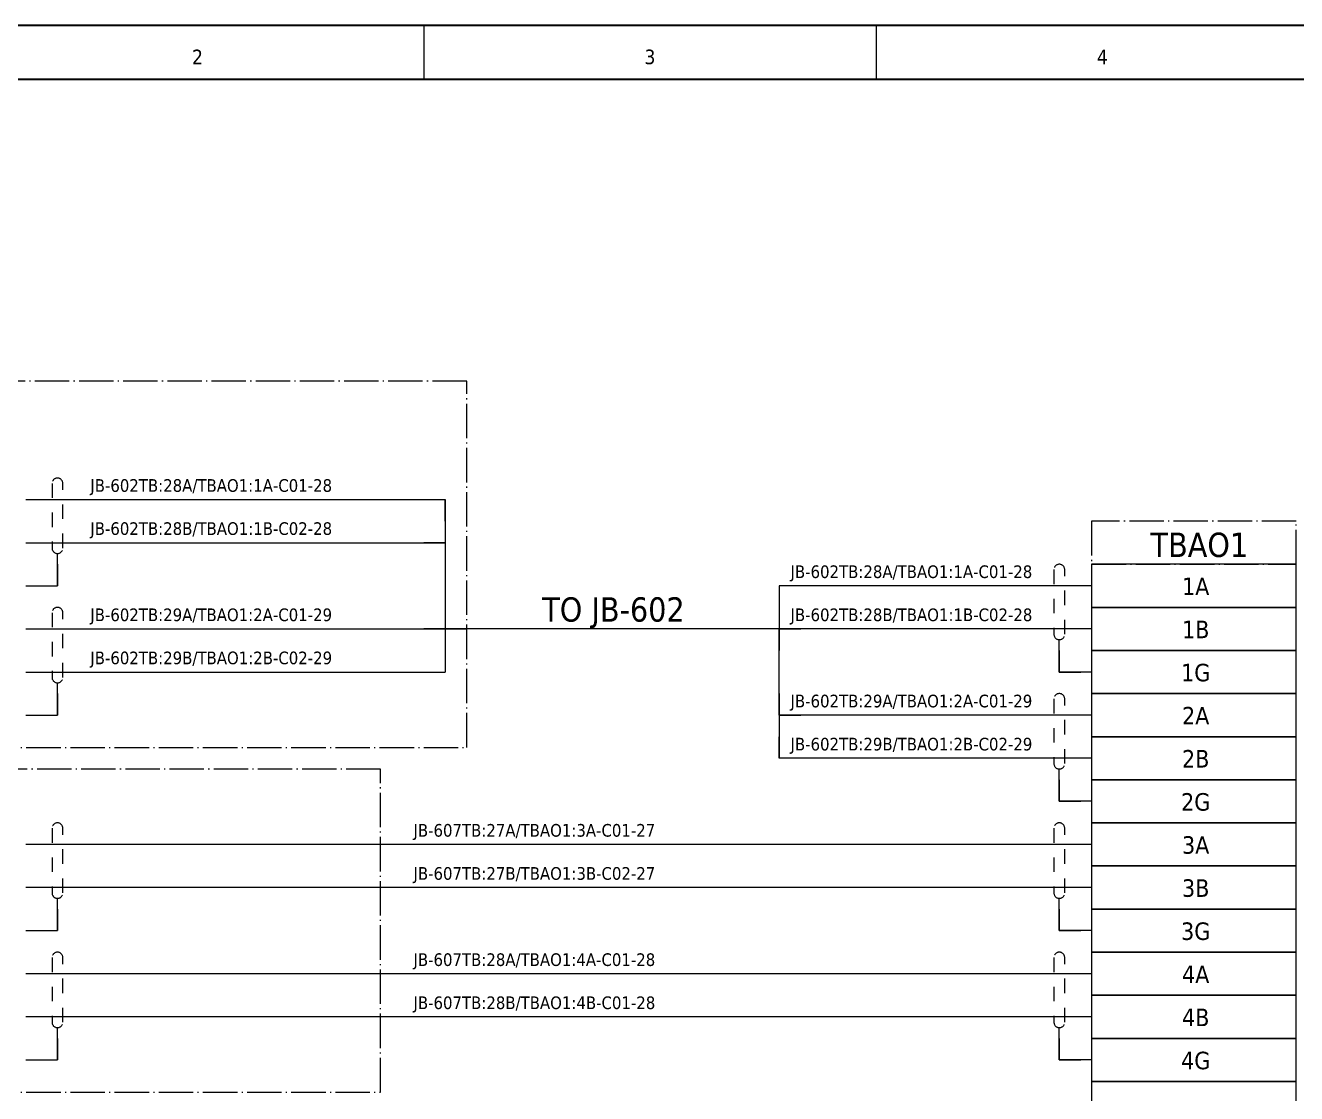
# Model space of a CAD drawing. Header units: millimetres. Extents: x 0 to 1792788, y -13 to 262234.
# Drawn here: x 89 to 207, y 197.9 to 297 of the extents above; entities that cross this region are included whole.
import ezdxf
from ezdxf.enums import TextEntityAlignment as Align

# ---------------------------------------------------------------- set-up
doc = ezdxf.new("R2010")
doc.units = ezdxf.units.MM
doc.linetypes.add('EPL_DASH', pattern=[1, 0.5, -0.5])
doc.linetypes.add('EPL_DASHDOT', pattern=[1, 0.8, -0.1, 0, -0.1])
for name, color, linetype, lineweight in [('EPLAN108', 5, 'Continuous', 35), ('EPLAN201', 7, 'Continuous', 35), ('EPLAN300', 5, 'Continuous', 25), ('EPLAN307', 134, 'EPL_DASHDOT', 25), ('EPLAN311', 7, 'Continuous', 25), ('EPLAN314', 5, 'EPL_DASH', 25), ('EPLAN317', 7, 'Continuous', 25), ('EPLAN400', 5, 'Continuous', 35), ('EPLAN405', 7, 'Continuous', 25), ('EPLAN421', 5, 'Continuous', 35), ('EPLAN433', 251, 'Continuous', 35), ('EPLAN451', 7, 'Continuous', 35), ('EPLAN452', 7, 'Continuous', 35), ('EPLAN453', 7, 'Continuous', 35), ('EPLAN500', 7, 'Continuous', 35), ('EPLAN501', 7, 'Continuous', 35), ('EPLAN502', 7, 'Continuous', 35), ('EPLAN503', 7, 'Continuous', 35), ('EPLAN504', 7, 'Continuous', 35), ('EPLAN546', 1, 'Continuous', 25)]:
    doc.layers.add(name, color=color, linetype=linetype, lineweight=lineweight)
doc.styles.add('Tahoma', font='')
doc.styles.get('Tahoma').set_extended_font_data('Tahoma')

# ---------------------------------------------------------------- blocks, each defined once
blk = doc.blocks.new('EPLFRAME')
at = {"layer": 'EPLAN201', "linetype": 'Continuous', "lineweight": 25, "ltscale": 4}
for p, q in [((126, 297), (126, 292)), ((168, 297), (168, 292))]:
    blk.add_line(p, q, dxfattribs=at)
at = {"layer": 'EPLAN201', "linetype": 'Continuous', "lineweight": 35, "ltscale": 4}
blk.add_line((0, 292), (420, 292), dxfattribs=at)
blk.add_lwpolyline([(0, 0), (420, 0), (420, 297), (0, 297)], close=True, dxfattribs=at)
at = {"layer": 'EPLAN451', "color": 7, "style": 'Tahoma'}
for tag, p, height in [('14_10014', (101, 12), 2.26), ('14_10015', (185, 12), 2.26), ('14_10011', (101, 5), 2.26), ('14_10013', (332, 5), 1.63), ('14_10151', (73, 1), 1.63), ('14_10300', (415, 1), 1.63)]:
    blk.add_attdef(tag, p, '', height=height, dxfattribs=at)
blk.add_attdef('4_25020', text='', height=1.63, dxfattribs=at).set_placement((413, 1), align=Align.RIGHT)
at = {"layer": 'EPLAN452', "color": 7, "style": 'Tahoma'}
for tag, p, height in [('4_11041', (1, 17), 2.26), ('4_11071[1]', (1, 13), 1.63), ('4_11074[1]', (21, 13), 1.63), ('4_11070[1]', (41, 13), 1.63), ('4_11024', (73, 13), 1.63), ('4_11011', (231, 12), 2.26), ('4_11030', (301, 12), 2.26), ('4_20132_1001', (374, 13), 1.63), ('4_11071[2]', (1, 9), 1.63), ('4_11074[2]', (21, 9), 1.63), ('4_11070[2]', (41, 9), 1.63), ('4_11022', (73, 9), 1.63), ('4_20134_1001', (374, 9), 1.63), ('4_11071[3]', (1, 5), 1.63), ('4_11074[3]', (21, 5), 1.63), ('4_11070[3]', (41, 5), 1.63), ('4_11080', (73, 5), 1.63), ('4_11059', (301, 5), 1.63)]:
    blk.add_attdef(tag, p, '', height=height, dxfattribs=at)
for tag, height, p in [('4_11040', 2.26, (419, 17)), ('4_11000', 1.63, (419, 5)), ('4_11085', 1.63, (141, 1)), ('4_11086', 1.63, (183, 1))]:
    blk.add_attdef(tag, text='', height=height, dxfattribs=at).set_placement(p, align=Align.RIGHT)
at = {"layer": 'EPLAN453', "color": 7, "style": 'Tahoma'}
for tag, p in [('53_19005_1', (21, 293)), ('53_19005', (63, 293)), ('53_19005_8', (105, 293)), ('53_19005_6', (147, 293)), ('53_19005_7', (189, 293)), ('53_19005_9', (231, 293)), ('53_19005_3', (273, 293)), ('53_19005_2', (315, 293)), ('53_19005_4', (357, 293)), ('53_19005_5', (399, 293))]:
    blk.add_attdef(tag, text='', height=1.35, dxfattribs=at).set_placement(p, align=Align.BOTTOM_CENTER)
blk = doc.blocks.new('EPLSYM_LibrarySPECIAL_en_US_Symbol427_Variant5_Placement1_4')
at = {"layer": 'EPLAN421', "color": 5, "style": 'Tahoma'}
for tag, p in [('17_20029[1]', (-0.9525, 3.335)), ('17_20029[2]', (20.0025, 3.335))]:
    blk.add_attdef(tag, text='', height=1.1739, dxfattribs=at).set_placement(p, align=Align.BOTTOM_RIGHT)
at = {"layer": 'EPLAN433', "color": 251, "style": 'Tahoma'}
blk.add_attdef('17_20406_1', text='', height=1.6254, dxfattribs=at).set_placement((0.9525, 1.5875), align=Align.BOTTOM_RIGHT)
blk.add_attdef('17_20406', text='', height=1.6254, dxfattribs=at).set_placement((0.9525, 1.5875), align=Align.BOTTOM_LEFT)
blk = doc.blocks.new('EPLSYM_LibrarySPECIAL_en_US_Symbol427_Variant5_Placement1_5')
at = {"layer": 'EPLAN421', "color": 5, "style": 'Tahoma'}
for tag, p in [('17_20029[1]', (-0.9525, 3.335)), ('17_20029[2]', (20.0025, 3.335))]:
    blk.add_attdef(tag, text='', height=1.1739, dxfattribs=at).set_placement(p, align=Align.BOTTOM_RIGHT)
at = {"layer": 'EPLAN433', "color": 251, "style": 'Tahoma'}
blk.add_attdef('17_20406_1', text='', height=1.6254, dxfattribs=at).set_placement((0.9525, 1.5875), align=Align.BOTTOM_RIGHT)
blk.add_attdef('17_20406', text='', height=1.6254, dxfattribs=at).set_placement((0.9525, 1.5875), align=Align.BOTTOM_LEFT)
blk = doc.blocks.new('EPLSYM_LibrarySPECIAL_en_US_Symbol427_Variant5_Placement1_6')
at = {"layer": 'EPLAN421', "color": 5, "style": 'Tahoma'}
for tag, p in [('17_20029[1]', (-0.9525, 3.335)), ('17_20029[2]', (20.0025, 3.335))]:
    blk.add_attdef(tag, text='', height=1.1739, dxfattribs=at).set_placement(p, align=Align.BOTTOM_RIGHT)
at = {"layer": 'EPLAN433', "color": 251, "style": 'Tahoma'}
blk.add_attdef('17_20406_1', text='', height=1.6254, dxfattribs=at).set_placement((0.9525, 1.5875), align=Align.BOTTOM_RIGHT)
blk.add_attdef('17_20406', text='', height=1.6254, dxfattribs=at).set_placement((0.9525, 1.5875), align=Align.BOTTOM_LEFT)
blk = doc.blocks.new('EPLSYM_LibrarySPECIAL_en_US_Symbol427_Variant5_Placement1_7')
at = {"layer": 'EPLAN421', "color": 5, "style": 'Tahoma'}
for tag, p in [('17_20029[1]', (-0.9525, 3.335)), ('17_20029[2]', (20.0025, 3.335))]:
    blk.add_attdef(tag, text='', height=1.1739, dxfattribs=at).set_placement(p, align=Align.BOTTOM_RIGHT)
at = {"layer": 'EPLAN433', "color": 251, "style": 'Tahoma'}
blk.add_attdef('17_20406_1', text='', height=1.6254, dxfattribs=at).set_placement((0.9525, 1.5875), align=Align.BOTTOM_RIGHT)
blk.add_attdef('17_20406', text='', height=1.6254, dxfattribs=at).set_placement((0.9525, 1.5875), align=Align.BOTTOM_LEFT)
blk = doc.blocks.new('EPLSYM_LibrarySPECIAL_en_US_Symbol427_Variant5_Placement1_8')
at = {"layer": 'EPLAN421', "color": 5, "style": 'Tahoma'}
for tag, p in [('17_20029[1]', (-0.9525, 3.335)), ('17_20029[2]', (20.0025, 3.335))]:
    blk.add_attdef(tag, text='', height=1.1739, dxfattribs=at).set_placement(p, align=Align.BOTTOM_RIGHT)
at = {"layer": 'EPLAN433', "color": 251, "style": 'Tahoma'}
blk.add_attdef('17_20406_1', text='', height=1.6254, dxfattribs=at).set_placement((0.9525, 1.5875), align=Align.BOTTOM_RIGHT)
blk.add_attdef('17_20406', text='', height=1.6254, dxfattribs=at).set_placement((0.9525, 1.5875), align=Align.BOTTOM_LEFT)
blk = doc.blocks.new('EPLSYM_LibrarySPECIAL_en_US_Symbol427_Variant5_Placement1_9')
at = {"layer": 'EPLAN421', "color": 5, "style": 'Tahoma'}
for tag, p in [('17_20029[1]', (-0.9525, 3.335)), ('17_20029[2]', (20.0025, 3.335))]:
    blk.add_attdef(tag, text='', height=1.1739, dxfattribs=at).set_placement(p, align=Align.BOTTOM_RIGHT)
at = {"layer": 'EPLAN433', "color": 251, "style": 'Tahoma'}
blk.add_attdef('17_20406_1', text='', height=1.6254, dxfattribs=at).set_placement((0.9525, 1.5875), align=Align.BOTTOM_RIGHT)
blk.add_attdef('17_20406', text='', height=1.6254, dxfattribs=at).set_placement((0.9525, 1.5875), align=Align.BOTTOM_LEFT)
blk = doc.blocks.new('EPLSYM_LibrarySPECIAL_en_US_Symbol427_Variant5_Placement1_10')
at = {"layer": 'EPLAN421', "color": 5, "style": 'Tahoma'}
for tag, p in [('17_20029[1]', (-0.9525, 3.335)), ('17_20029[2]', (20.0025, 3.335))]:
    blk.add_attdef(tag, text='', height=1.1739, dxfattribs=at).set_placement(p, align=Align.BOTTOM_RIGHT)
at = {"layer": 'EPLAN433', "color": 251, "style": 'Tahoma'}
blk.add_attdef('17_20406_1', text='', height=1.6254, dxfattribs=at).set_placement((0.9525, 1.5875), align=Align.BOTTOM_RIGHT)
blk.add_attdef('17_20406', text='', height=1.6254, dxfattribs=at).set_placement((0.9525, 1.5875), align=Align.BOTTOM_LEFT)
blk = doc.blocks.new('EPLSYM_LibrarySPECIAL_en_US_Symbol427_Variant5_Placement1_11')
at = {"layer": 'EPLAN421', "color": 5, "style": 'Tahoma'}
for tag, p in [('17_20029[1]', (-0.9525, 3.335)), ('17_20029[2]', (20.0025, 3.335))]:
    blk.add_attdef(tag, text='', height=1.1739, dxfattribs=at).set_placement(p, align=Align.BOTTOM_RIGHT)
at = {"layer": 'EPLAN433', "color": 251, "style": 'Tahoma'}
blk.add_attdef('17_20406_1', text='', height=1.6254, dxfattribs=at).set_placement((0.9525, 1.5875), align=Align.BOTTOM_RIGHT)
blk.add_attdef('17_20406', text='', height=1.6254, dxfattribs=at).set_placement((0.9525, 1.5875), align=Align.BOTTOM_LEFT)
blk = doc.blocks.new('EPLSYM_LibrarySPECIAL_en_US_Symbol427_Variant5_Placement1_20')
at = {"layer": 'EPLAN421', "color": 5, "style": 'Tahoma'}
for tag, p in [('17_20029[1]', (-0.9525, 3.335)), ('17_20029[2]', (20.0025, 3.335))]:
    blk.add_attdef(tag, text='', height=1.1739, dxfattribs=at).set_placement(p, align=Align.BOTTOM_RIGHT)
at = {"layer": 'EPLAN433', "color": 251, "style": 'Tahoma'}
blk.add_attdef('17_20406_1', text='', height=1.6254, dxfattribs=at).set_placement((0.9525, 1.5875), align=Align.BOTTOM_RIGHT)
blk.add_attdef('17_20406', text='', height=1.6254, dxfattribs=at).set_placement((0.9525, 1.5875), align=Align.BOTTOM_LEFT)
blk = doc.blocks.new('EPLSYM_LibrarySPECIAL_en_US_Symbol427_Variant5_Placement1_21')
at = {"layer": 'EPLAN421', "color": 5, "style": 'Tahoma'}
for tag, p in [('17_20029[1]', (-0.9525, 3.335)), ('17_20029[2]', (20.0025, 3.335))]:
    blk.add_attdef(tag, text='', height=1.1739, dxfattribs=at).set_placement(p, align=Align.BOTTOM_RIGHT)
at = {"layer": 'EPLAN433', "color": 251, "style": 'Tahoma'}
blk.add_attdef('17_20406_1', text='', height=1.6254, dxfattribs=at).set_placement((0.9525, 1.5875), align=Align.BOTTOM_RIGHT)
blk.add_attdef('17_20406', text='', height=1.6254, dxfattribs=at).set_placement((0.9525, 1.5875), align=Align.BOTTOM_LEFT)
blk = doc.blocks.new('EPLSYM_LibrarySPECIAL_en_US_Symbol427_Variant5_Placement1_22')
at = {"layer": 'EPLAN421', "color": 5, "style": 'Tahoma'}
for tag, p in [('17_20029[1]', (-0.9525, 3.335)), ('17_20029[2]', (20.0025, 3.335))]:
    blk.add_attdef(tag, text='', height=1.1739, dxfattribs=at).set_placement(p, align=Align.BOTTOM_RIGHT)
at = {"layer": 'EPLAN433', "color": 251, "style": 'Tahoma'}
blk.add_attdef('17_20406_1', text='', height=1.6254, dxfattribs=at).set_placement((0.9525, 1.5875), align=Align.BOTTOM_RIGHT)
blk.add_attdef('17_20406', text='', height=1.6254, dxfattribs=at).set_placement((0.9525, 1.5875), align=Align.BOTTOM_LEFT)
blk = doc.blocks.new('EPLSYM_LibrarySPECIAL_en_US_Symbol427_Variant5_Placement1_27')
at = {"layer": 'EPLAN421', "color": 5, "style": 'Tahoma'}
for tag, p in [('17_20029[1]', (-0.9525, 3.335)), ('17_20029[2]', (20.0025, 3.335))]:
    blk.add_attdef(tag, text='', height=1.1739, dxfattribs=at).set_placement(p, align=Align.BOTTOM_RIGHT)
at = {"layer": 'EPLAN433', "color": 251, "style": 'Tahoma'}
blk.add_attdef('17_20406_1', text='', height=1.6254, dxfattribs=at).set_placement((0.9525, 1.5875), align=Align.BOTTOM_RIGHT)
blk.add_attdef('17_20406', text='', height=1.6254, dxfattribs=at).set_placement((0.9525, 1.5875), align=Align.BOTTOM_LEFT)
blk = doc.blocks.new('EPLSYM_LibrarySPECIAL_Symbol5_Variant1_Placement1_4')
at = {"layer": 'EPLAN314', "ltscale": 2.7}
for p, q in [((-0.5, 6.5), (-0.5, 0.5)), ((0.5, 0.5), (0.5, 6.5))]:
    blk.add_line(p, q, dxfattribs=at)
for centre, start, end in [((0, 6.5), 0, 180), ((0, 0.5), 180, 0)]:
    blk.add_arc(centre, 0.5, start, end, dxfattribs=at)
blk = doc.blocks.new('EPLSYM_LibrarySPECIAL_Symbol5_Variant1_Placement1_5')
at = {"layer": 'EPLAN314', "ltscale": 2.7}
for p, q in [((-0.5, 6.5), (-0.5, 0.5)), ((0.5, 0.5), (0.5, 6.5))]:
    blk.add_line(p, q, dxfattribs=at)
for centre, start, end in [((0, 6.5), 0, 180), ((0, 0.5), 180, 0)]:
    blk.add_arc(centre, 0.5, start, end, dxfattribs=at)
blk = doc.blocks.new('EPLSYM_LibrarySPECIAL_Symbol5_Variant1_Placement1_6')
at = {"layer": 'EPLAN314', "ltscale": 2.7}
for p, q in [((-0.5, 6.5), (-0.5, 0.5)), ((0.5, 0.5), (0.5, 6.5))]:
    blk.add_line(p, q, dxfattribs=at)
for centre, start, end in [((0, 6.5), 0, 180), ((0, 0.5), 180, 0)]:
    blk.add_arc(centre, 0.5, start, end, dxfattribs=at)
blk = doc.blocks.new('EPLSYM_LibrarySPECIAL_Symbol5_Variant1_Placement1_7')
at = {"layer": 'EPLAN314', "ltscale": 2.7}
for p, q in [((-0.5, 6.5), (-0.5, 0.5)), ((0.5, 0.5), (0.5, 6.5))]:
    blk.add_line(p, q, dxfattribs=at)
for centre, start, end in [((0, 6.5), 0, 180), ((0, 0.5), 180, 0)]:
    blk.add_arc(centre, 0.5, start, end, dxfattribs=at)
blk = doc.blocks.new('EPLSYM_LibrarySPECIAL_Symbol5_Variant1_Placement1_8')
at = {"layer": 'EPLAN314', "ltscale": 2.7}
for p, q in [((-0.5, 6.5), (-0.5, 0.5)), ((0.5, 0.5), (0.5, 6.5))]:
    blk.add_line(p, q, dxfattribs=at)
for centre, start, end in [((0, 6.5), 0, 180), ((0, 0.5), 180, 0)]:
    blk.add_arc(centre, 0.5, start, end, dxfattribs=at)
blk = doc.blocks.new('EPLSYM_LibrarySPECIAL_Symbol5_Variant1_Placement1_9')
at = {"layer": 'EPLAN314', "ltscale": 2.7}
for p, q in [((-0.5, 6.5), (-0.5, 0.5)), ((0.5, 0.5), (0.5, 6.5))]:
    blk.add_line(p, q, dxfattribs=at)
for centre, start, end in [((0, 6.5), 0, 180), ((0, 0.5), 180, 0)]:
    blk.add_arc(centre, 0.5, start, end, dxfattribs=at)
blk = doc.blocks.new('EPLSYM_LibrarySPECIAL_Symbol5_Variant1_Placement1_10')
at = {"layer": 'EPLAN314', "ltscale": 2.7}
for p, q in [((-0.5, 6.5), (-0.5, 0.5)), ((0.5, 0.5), (0.5, 6.5))]:
    blk.add_line(p, q, dxfattribs=at)
for centre, start, end in [((0, 6.5), 0, 180), ((0, 0.5), 180, 0)]:
    blk.add_arc(centre, 0.5, start, end, dxfattribs=at)
blk = doc.blocks.new('EPLSYM_LibrarySPECIAL_Symbol5_Variant1_Placement1_11')
at = {"layer": 'EPLAN314', "ltscale": 2.7}
for p, q in [((-0.5, 6.5), (-0.5, 0.5)), ((0.5, 0.5), (0.5, 6.5))]:
    blk.add_line(p, q, dxfattribs=at)
for centre, start, end in [((0, 6.5), 0, 180), ((0, 0.5), 180, 0)]:
    blk.add_arc(centre, 0.5, start, end, dxfattribs=at)
blk = doc.blocks.new('EPLSYM_LibrarySPECIAL_Symbol308_Variant0_Placement0')
at = {"layer": 'EPLAN405', "color": 7, "style": 'Tahoma'}
for tag, p in [('17_31011', (1.5, 6.35)), ('17_31002', (1.5, 0.5))]:
    blk.add_attdef(tag, text='', height=1.17, dxfattribs=at).set_placement(p, align=Align.BOTTOM_LEFT)
for tag, p in [('17_31004', (1.5, 4.4)), ('17_31003', (1.5, 2.45))]:
    blk.add_attdef(tag, p, '', height=1.17, dxfattribs=at)
blk = doc.blocks.new('EPLSYM_LibrarySPECIAL_Symbol2_Variant0_Placement1_5')
at = {"layer": 'EPLAN307', "lineweight": 25, "ltscale": 4}
blk.add_lwpolyline([(0, -30), (119, -30), (119, 0), (0, 0)], close=True, dxfattribs=at)
at = {"layer": 'EPLAN400', "color": 5, "style": 'Tahoma'}
blk.add_attdef('88_20010', text='', height=2.2575, dxfattribs=at).set_placement((-1.5, -0.9515), align=Align.TOP_RIGHT)
at = {"layer": 'EPLAN500', "color": 7, "style": 'Tahoma'}
blk.add_attdef('88_20027', text='', height=1.6254, dxfattribs=at).set_placement((-1.5, -4.57508), align=Align.TOP_RIGHT)
at = {"layer": 'EPLAN501', "color": 7, "style": 'Tahoma'}
blk.add_attdef('88_20011', text='', height=1.6254, dxfattribs=at).set_placement((-1.5, -9.97508), align=Align.TOP_RIGHT)
at = {"layer": 'EPLAN502', "color": 7, "style": 'Tahoma'}
blk.add_attdef('88_20025', text='', height=1.6254, dxfattribs=at).set_placement((-1.5, -12.67508), align=Align.TOP_RIGHT)
at = {"layer": 'EPLAN503', "color": 7, "style": 'Tahoma'}
blk.add_attdef('88_20024', text='', height=1.6254, dxfattribs=at).set_placement((-1.5, -15.37508), align=Align.TOP_RIGHT)
at = {"layer": 'EPLAN504', "color": 7, "style": 'Tahoma'}
blk.add_attdef('88_20901[1]', text='', height=1.6254, dxfattribs=at).set_placement((-1.5, -7.27508), align=Align.TOP_RIGHT)
blk = doc.blocks.new('EPLSYM_LibrarySPECIAL_Symbol2_Variant0_Placement1_6')
at = {"layer": 'EPLAN307', "lineweight": 25, "ltscale": 4}
blk.add_lwpolyline([(0, -34), (127, -34), (127, 0), (0, 0)], close=True, dxfattribs=at)
at = {"layer": 'EPLAN400', "color": 5, "style": 'Tahoma'}
blk.add_attdef('88_20010', text='', height=2.2575, dxfattribs=at).set_placement((-1.5, -0.9515), align=Align.TOP_RIGHT)
at = {"layer": 'EPLAN500', "color": 7, "style": 'Tahoma'}
blk.add_attdef('88_20027', text='', height=1.6254, dxfattribs=at).set_placement((-1.5, -4.57508), align=Align.TOP_RIGHT)
at = {"layer": 'EPLAN501', "color": 7, "style": 'Tahoma'}
blk.add_attdef('88_20011', text='', height=1.6254, dxfattribs=at).set_placement((-1.5, -9.97508), align=Align.TOP_RIGHT)
at = {"layer": 'EPLAN502', "color": 7, "style": 'Tahoma'}
blk.add_attdef('88_20025', text='', height=1.6254, dxfattribs=at).set_placement((-1.5, -12.67508), align=Align.TOP_RIGHT)
at = {"layer": 'EPLAN503', "color": 7, "style": 'Tahoma'}
blk.add_attdef('88_20024', text='', height=1.6254, dxfattribs=at).set_placement((-1.5, -15.37508), align=Align.TOP_RIGHT)
at = {"layer": 'EPLAN504', "color": 7, "style": 'Tahoma'}
blk.add_attdef('88_20901[1]', text='', height=1.6254, dxfattribs=at).set_placement((-1.5, -7.27508), align=Align.TOP_RIGHT)

msp = doc.modelspace()

# ---------------------------------------------------------------- linework, layer by layer
at = {"layer": 'EPLAN300', "lineweight": 25, "ltscale": 4}
for points in [[(188, 243), (207, 243), (207, 247), (188, 247)], [(188, 239), (207, 239), (207, 243), (188, 243)], [(188, 231), (207, 231), (207, 235), (188, 235)], [(188, 227), (207, 227), (207, 231), (188, 231)], [(188, 219), (207, 219), (207, 223), (188, 223)], [(188, 215), (207, 215), (207, 219), (188, 219)], [(188, 207), (207, 207), (207, 211), (188, 211)], [(188, 203), (207, 203), (207, 207), (188, 207)], [(188, 195), (207, 195), (207, 199), (188, 199)]]:
    msp.add_lwpolyline(points, close=True, dxfattribs=at)
at = {"layer": 'EPLAN300', "color": 3, "lineweight": 25, "ltscale": 4}
for points in [[(188, 235), (207, 235), (207, 239), (188, 239)], [(188, 223), (207, 223), (207, 227), (188, 227)], [(188, 211), (207, 211), (207, 215), (188, 215)], [(188, 199), (207, 199), (207, 203), (188, 203)]]:
    msp.add_lwpolyline(points, close=True, dxfattribs=at)
at = {"layer": 'EPLAN307', "lineweight": 25, "ltscale": 4}
msp.add_lwpolyline([(188, 247), (207, 247), (207, 251), (188, 251)], close=True, dxfattribs=at)
at = {"layer": 'EPLAN311', "color": 7, "ltscale": 4}
for p, q in [((89.05, 253), (128, 253)), ((89.05, 249), (128, 249)), ((188, 245), (159, 245)), ((89.05, 241), (128, 241)), ((188, 241), (159, 241)), ((89.05, 237), (128, 237)), ((188, 233), (159, 233)), ((188, 229), (159, 229)), ((188, 221), (89.05, 221)), ((188, 217), (89.05, 217)), ((188, 209), (89.05, 209)), ((188, 205), (89.05, 205))]:
    msp.add_line(p, q, dxfattribs=at)
at = {"layer": 'EPLAN311', "ltscale": 4}
for p, q in [((126, 253), (128, 253)), ((128, 249), (126, 249)), ((161, 245), (159, 245)), ((128, 241), (126, 241)), ((159, 241), (161, 241)), ((126, 237), (128, 237)), ((159, 233), (161, 233)), ((161, 229), (159, 229))]:
    msp.add_line(p, q, dxfattribs=at)
at = {"layer": 'EPLAN311', "color": 1, "linetype": 'Continuous', "lineweight": 25, "ltscale": 4}
for p, q in [((92, 247), (92, 245)), ((90, 245), (92, 245)), ((185, 239), (185, 237)), ((185, 237), (187, 237)), ((92, 235), (92, 233)), ((90, 233), (92, 233)), ((185, 227), (185, 225)), ((185, 225), (187, 225)), ((92, 215), (92, 213)), ((185, 215), (185, 213)), ((90, 213), (92, 213)), ((185, 213), (187, 213)), ((92, 203), (92, 201)), ((185, 203), (185, 201)), ((90, 201), (92, 201)), ((185, 201), (187, 201))]:
    msp.add_line(p, q, dxfattribs=at)
at = {"layer": 'EPLAN317', "lineweight": 25, "ltscale": 4}
for p, q in [((128, 253), (128, 249)), ((128, 251), (128, 253)), ((128, 251), (128, 247)), ((128, 249), (128, 241)), ((159, 245), (159, 241)), ((159, 245), (159, 243)), ((128, 243), (128, 239)), ((159, 243), (159, 239)), ((159, 241), (128, 241)), ((128, 241), (128, 237)), ((128, 241), (130, 241)), ((159, 241), (157, 241)), ((159, 233), (159, 241)), ((128, 239), (128, 237)), ((159, 235), (159, 231)), ((159, 233), (159, 229)), ((159, 229), (159, 231))]:
    msp.add_line(p, q, dxfattribs=at)
at = {"layer": 'EPLAN546', "ltscale": 4}
for p, q in [((92, 245), (92, 248)), ((89.05, 245), (92, 245)), ((185, 237), (185, 240)), ((92, 233), (92, 236)), ((188, 237), (185, 237)), ((89.05, 233), (92, 233)), ((185, 225), (185, 228)), ((188, 225), (185, 225)), ((92, 213), (92, 216)), ((185, 213), (185, 216)), ((89.05, 213), (92, 213)), ((188, 213), (185, 213)), ((92, 201), (92, 204)), ((185, 201), (185, 204)), ((89.05, 201), (92, 201)), ((188, 201), (185, 201))]:
    msp.add_line(p, q, dxfattribs=at)

# ---------------------------------------------------------------- block references
ref = msp.add_blockref('EPLFRAME', (0, 0))
ref.add_attrib('53_19005_6', '3', dxfattribs={"layer": 'EPLAN453', "color": 7, "height": 1.35, "style": 'Tahoma'}).set_placement((147, 293), align=Align.BOTTOM_CENTER)
ref.add_attrib('53_19005_7', '4', dxfattribs={"layer": 'EPLAN453', "color": 7, "height": 1.35, "style": 'Tahoma'}).set_placement((189, 293), align=Align.BOTTOM_CENTER)
ref.add_attrib('53_19005_8', '2', dxfattribs={"layer": 'EPLAN453', "color": 7, "height": 1.35, "style": 'Tahoma'}).set_placement((105, 293), align=Align.BOTTOM_CENTER)
for name, p in [('EPLSYM_LibrarySPECIAL_Symbol2_Variant0_Placement1_6', (3, 264)), ('EPLSYM_LibrarySPECIAL_Symbol5_Variant1_Placement1_4', (92, 248)), ('EPLSYM_LibrarySPECIAL_Symbol5_Variant1_Placement1_6', (185, 240)), ('EPLSYM_LibrarySPECIAL_Symbol5_Variant1_Placement1_5', (92, 236)), ('EPLSYM_LibrarySPECIAL_Symbol5_Variant1_Placement1_7', (185, 228)), ('EPLSYM_LibrarySPECIAL_Symbol2_Variant0_Placement1_5', (3, 228)), ('EPLSYM_LibrarySPECIAL_Symbol5_Variant1_Placement1_8', (92, 216)), ('EPLSYM_LibrarySPECIAL_Symbol5_Variant1_Placement1_10', (185, 216)), ('EPLSYM_LibrarySPECIAL_Symbol5_Variant1_Placement1_9', (92, 204)), ('EPLSYM_LibrarySPECIAL_Symbol5_Variant1_Placement1_11', (185, 204))]:
    msp.add_blockref(name, p)
ref = msp.add_blockref('EPLSYM_LibrarySPECIAL_Symbol308_Variant0_Placement0', (95, 253))
ref.add_attrib('17_31011', 'JB-602TB:28A/TBAO1:1A-C01-28', dxfattribs={"layer": 'EPLAN405', "color": 7, "height": 1.1739, "style": 'Tahoma'}).set_placement((95.05, 253.37), align=Align.BOTTOM_LEFT)
ref = msp.add_blockref('EPLSYM_LibrarySPECIAL_Symbol308_Variant0_Placement0', (95, 249))
ref.add_attrib('17_31011', 'JB-602TB:28B/TBAO1:1B-C02-28', dxfattribs={"layer": 'EPLAN405', "color": 7, "height": 1.1739, "style": 'Tahoma'}).set_placement((95.05, 249.37), align=Align.BOTTOM_LEFT)
ref = msp.add_blockref('EPLSYM_LibrarySPECIAL_Symbol308_Variant0_Placement0', (160, 245))
ref.add_attrib('17_31011', 'JB-602TB:28A/TBAO1:1A-C01-28', dxfattribs={"layer": 'EPLAN405', "color": 7, "height": 1.1739, "style": 'Tahoma'}).set_placement((160.05, 245.37), align=Align.BOTTOM_LEFT)
ref = msp.add_blockref('EPLSYM_LibrarySPECIAL_en_US_Symbol427_Variant5_Placement1_4', (188, 245))
ref.add_attrib('17_20011', '1A', dxfattribs={"layer": 'EPLAN501', "color": 7, "height": 1.625, "style": 'Tahoma'}).set_placement((197.66, 243.65), align=Align.BOTTOM_CENTER)
ref = msp.add_blockref('EPLSYM_LibrarySPECIAL_Symbol308_Variant0_Placement0', (95, 241))
ref.add_attrib('17_31011', 'JB-602TB:29A/TBAO1:2A-C01-29', dxfattribs={"layer": 'EPLAN405', "color": 7, "height": 1.1739, "style": 'Tahoma'}).set_placement((95.05, 241.37), align=Align.BOTTOM_LEFT)
ref = msp.add_blockref('EPLSYM_LibrarySPECIAL_Symbol308_Variant0_Placement0', (160, 241))
ref.add_attrib('17_31011', 'JB-602TB:28B/TBAO1:1B-C02-28', dxfattribs={"layer": 'EPLAN405', "color": 7, "height": 1.1739, "style": 'Tahoma'}).set_placement((160.05, 241.37), align=Align.BOTTOM_LEFT)
ref = msp.add_blockref('EPLSYM_LibrarySPECIAL_en_US_Symbol427_Variant5_Placement1_5', (188, 241))
ref.add_attrib('17_20011', '1B', dxfattribs={"layer": 'EPLAN501', "color": 7, "height": 1.625, "style": 'Tahoma'}).set_placement((197.66, 239.65), align=Align.BOTTOM_CENTER)
ref = msp.add_blockref('EPLSYM_LibrarySPECIAL_Symbol308_Variant0_Placement0', (95, 237))
ref.add_attrib('17_31011', 'JB-602TB:29B/TBAO1:2B-C02-29', dxfattribs={"layer": 'EPLAN405', "color": 7, "height": 1.1739, "style": 'Tahoma'}).set_placement((95.05, 237.37), align=Align.BOTTOM_LEFT)
ref = msp.add_blockref('EPLSYM_LibrarySPECIAL_en_US_Symbol427_Variant5_Placement1_27', (188, 237))
ref.add_attrib('17_20011', '1G', dxfattribs={"layer": 'EPLAN501', "color": 7, "height": 1.625, "style": 'Tahoma'}).set_placement((197.66, 235.65), align=Align.BOTTOM_CENTER)
ref = msp.add_blockref('EPLSYM_LibrarySPECIAL_Symbol308_Variant0_Placement0', (160, 233))
ref.add_attrib('17_31011', 'JB-602TB:29A/TBAO1:2A-C01-29', dxfattribs={"layer": 'EPLAN405', "color": 7, "height": 1.1739, "style": 'Tahoma'}).set_placement((160.05, 233.37), align=Align.BOTTOM_LEFT)
ref = msp.add_blockref('EPLSYM_LibrarySPECIAL_en_US_Symbol427_Variant5_Placement1_6', (188, 233))
ref.add_attrib('17_20011', '2A', dxfattribs={"layer": 'EPLAN501', "color": 7, "height": 1.625, "style": 'Tahoma'}).set_placement((197.66, 231.65), align=Align.BOTTOM_CENTER)
ref = msp.add_blockref('EPLSYM_LibrarySPECIAL_Symbol308_Variant0_Placement0', (160, 229))
ref.add_attrib('17_31011', 'JB-602TB:29B/TBAO1:2B-C02-29', dxfattribs={"layer": 'EPLAN405', "color": 7, "height": 1.1739, "style": 'Tahoma'}).set_placement((160.05, 229.37), align=Align.BOTTOM_LEFT)
ref = msp.add_blockref('EPLSYM_LibrarySPECIAL_en_US_Symbol427_Variant5_Placement1_7', (188, 229))
ref.add_attrib('17_20011', '2B', dxfattribs={"layer": 'EPLAN501', "color": 7, "height": 1.625, "style": 'Tahoma'}).set_placement((197.66, 227.65), align=Align.BOTTOM_CENTER)
ref = msp.add_blockref('EPLSYM_LibrarySPECIAL_en_US_Symbol427_Variant5_Placement1_20', (188, 225))
ref.add_attrib('17_20011', '2G', dxfattribs={"layer": 'EPLAN501', "color": 7, "height": 1.625, "style": 'Tahoma'}).set_placement((197.66, 223.65), align=Align.BOTTOM_CENTER)
ref = msp.add_blockref('EPLSYM_LibrarySPECIAL_Symbol308_Variant0_Placement0', (125, 221))
ref.add_attrib('17_31011', 'JB-607TB:27A/TBAO1:3A-C01-27', dxfattribs={"layer": 'EPLAN405', "color": 7, "height": 1.1739, "style": 'Tahoma'}).set_placement((125.05, 221.37), align=Align.BOTTOM_LEFT)
ref = msp.add_blockref('EPLSYM_LibrarySPECIAL_en_US_Symbol427_Variant5_Placement1_8', (188, 221))
ref.add_attrib('17_20011', '3A', dxfattribs={"layer": 'EPLAN501', "color": 7, "height": 1.625, "style": 'Tahoma'}).set_placement((197.66, 219.65), align=Align.BOTTOM_CENTER)
ref = msp.add_blockref('EPLSYM_LibrarySPECIAL_Symbol308_Variant0_Placement0', (125, 217))
ref.add_attrib('17_31011', 'JB-607TB:27B/TBAO1:3B-C02-27', dxfattribs={"layer": 'EPLAN405', "color": 7, "height": 1.1739, "style": 'Tahoma'}).set_placement((125.05, 217.37), align=Align.BOTTOM_LEFT)
ref = msp.add_blockref('EPLSYM_LibrarySPECIAL_en_US_Symbol427_Variant5_Placement1_9', (188, 217))
ref.add_attrib('17_20011', '3B', dxfattribs={"layer": 'EPLAN501', "color": 7, "height": 1.625, "style": 'Tahoma'}).set_placement((197.66, 215.65), align=Align.BOTTOM_CENTER)
ref = msp.add_blockref('EPLSYM_LibrarySPECIAL_en_US_Symbol427_Variant5_Placement1_21', (188, 213))
ref.add_attrib('17_20011', '3G', dxfattribs={"layer": 'EPLAN501', "color": 7, "height": 1.625, "style": 'Tahoma'}).set_placement((197.66, 211.65), align=Align.BOTTOM_CENTER)
ref = msp.add_blockref('EPLSYM_LibrarySPECIAL_Symbol308_Variant0_Placement0', (125, 209))
ref.add_attrib('17_31011', 'JB-607TB:28A/TBAO1:4A-C01-28', dxfattribs={"layer": 'EPLAN405', "color": 7, "height": 1.1739, "style": 'Tahoma'}).set_placement((125.05, 209.37), align=Align.BOTTOM_LEFT)
ref = msp.add_blockref('EPLSYM_LibrarySPECIAL_en_US_Symbol427_Variant5_Placement1_10', (188, 209))
ref.add_attrib('17_20011', '4A', dxfattribs={"layer": 'EPLAN501', "color": 7, "height": 1.625, "style": 'Tahoma'}).set_placement((197.66, 207.65), align=Align.BOTTOM_CENTER)
ref = msp.add_blockref('EPLSYM_LibrarySPECIAL_Symbol308_Variant0_Placement0', (125, 205))
ref.add_attrib('17_31011', 'JB-607TB:28B/TBAO1:4B-C01-28', dxfattribs={"layer": 'EPLAN405', "color": 7, "height": 1.1739, "style": 'Tahoma'}).set_placement((125.05, 205.37), align=Align.BOTTOM_LEFT)
ref = msp.add_blockref('EPLSYM_LibrarySPECIAL_en_US_Symbol427_Variant5_Placement1_11', (188, 205))
ref.add_attrib('17_20011', '4B', dxfattribs={"layer": 'EPLAN501', "color": 7, "height": 1.625, "style": 'Tahoma'}).set_placement((197.66, 203.65), align=Align.BOTTOM_CENTER)
ref = msp.add_blockref('EPLSYM_LibrarySPECIAL_en_US_Symbol427_Variant5_Placement1_22', (188, 201))
ref.add_attrib('17_20011', '4G', dxfattribs={"layer": 'EPLAN501', "color": 7, "height": 1.625, "style": 'Tahoma'}).set_placement((197.66, 199.65), align=Align.BOTTOM_CENTER)

# ---------------------------------------------------------------- texts
at = {"layer": 'EPLAN108', "color": 5, "style": 'Tahoma'}
msp.add_text('TBAO1', height=2.257, dxfattribs=at).set_placement((198, 247), align=Align.BOTTOM_CENTER)
msp.add_text('TO JB-602', height=2.257, dxfattribs=at).set_placement((137, 241), align=Align.BOTTOM_LEFT)

doc.saveas('drawing.dxf')
